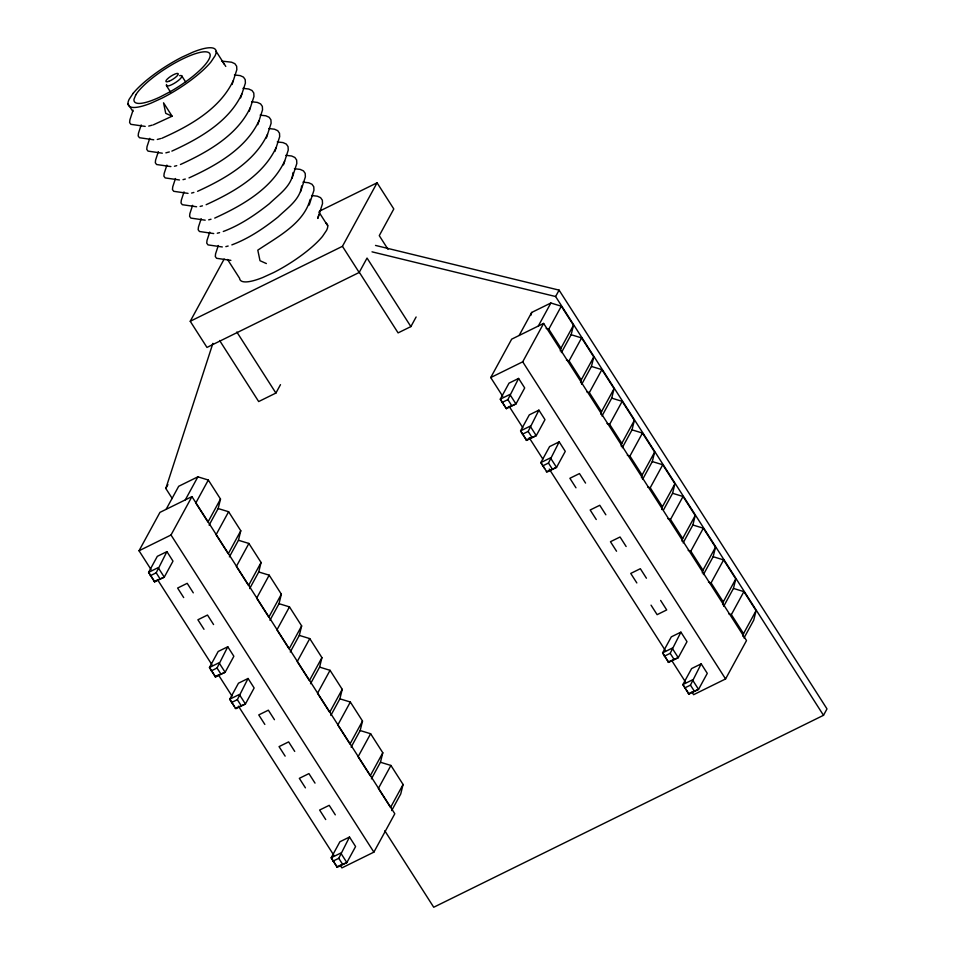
<?xml version="1.0" encoding="UTF-8"?>
<svg xmlns="http://www.w3.org/2000/svg" width="955" height="955" viewBox="0 0 955 955"><rect width="100%" height="100%" fill="white"/><g stroke="black" fill="none" stroke-linecap="round" stroke-linejoin="round"><path stroke-width="1.43" d="M209.109 525.155L218.158 508.549L220.498 499.059L208.321 480.031L197.876 476.832L178.692 486.286L166.158 509.266M229.391 556.861L238.452 540.267L240.779 530.765L228.615 511.737L218.158 508.549M249.685 588.578L258.733 571.973L261.073 562.483L248.897 543.455L238.452 540.267M269.967 620.284L279.027 603.691L281.355 594.201L269.191 575.173L258.733 571.973M290.26 652.002L299.309 635.397L301.649 625.907L289.472 606.879L279.027 603.691M310.542 683.72L319.603 667.115L321.931 657.625L309.766 638.597L299.309 635.397M330.836 715.426L339.885 698.833L342.224 689.331L330.048 670.315L319.603 667.115M351.118 747.144L360.166 730.539L362.506 721.049L350.342 702.021L339.885 698.833M371.411 778.862L380.46 762.257L382.8 752.767L370.624 733.738L360.166 730.539M380.46 762.257L390.917 765.444L403.082 784.473L400.742 793.963L391.693 810.568M531.016 315.162L531.684 312.452L550.868 303.01L561.313 306.197L573.489 325.225L571.15 334.716L561.409 352.598M560.287 350.927L560.955 348.217L573.489 325.225M580.58 382.645L581.249 379.923L593.771 356.943L581.607 337.915L571.15 334.716M581.691 384.316L591.443 366.433L593.771 356.943M600.862 414.351L601.531 411.641L614.065 388.661L601.889 369.633L591.443 366.433M601.984 416.022L611.725 398.151L614.065 388.661M621.156 446.069L621.812 443.359L634.347 420.367L622.183 401.339L611.725 398.151M622.266 447.74L632.019 429.857L634.347 420.367M641.438 477.787L642.106 475.065L654.641 452.085L642.464 433.057L632.019 429.857M642.548 479.458L652.301 461.575L654.641 452.085M661.72 509.493L662.388 506.783L674.922 483.791L662.758 464.763L652.301 461.575M663.534 509.886L672.583 493.293L674.922 483.791M682.013 541.21L682.682 538.501L695.216 515.509L683.04 496.481L672.583 493.293M683.123 542.882L692.876 524.999L695.216 515.509M702.295 572.916L702.964 570.207L715.498 547.227L703.334 528.199L692.876 524.999M703.417 574.588L713.158 556.717L715.498 547.227M722.589 604.634L723.257 601.925L735.792 578.933L723.615 559.905L713.158 556.717M723.699 606.306L733.452 588.423L735.792 578.933M742.871 636.352L743.539 633.631L756.074 610.651L743.897 591.623L733.452 588.423M756.074 610.651L753.734 620.141L743.993 638.024M161.908 138.248C189.508 126.06 219.889 108.954 233.199 80.757M171.864 151.117C198.879 138.773 228.758 121.977 241.77 94.151M180.435 164.511C207.45 152.179 237.329 135.371 250.341 107.545M189.006 177.905C216.021 165.573 245.889 148.765 258.912 120.939M197.578 191.31C224.58 178.967 254.46 162.171 267.472 134.333M206.149 204.704C233.151 192.361 263.031 175.565 276.043 147.739M214.72 218.098C241.722 205.755 271.602 188.959 284.614 161.132M223.279 231.492C240.206 225.129 255.379 214.851 269.441 203.642C278.502 194.856 291.776 186.07 293.054 172.533M231.85 244.886C248.766 238.523 263.95 228.245 278 217.036C287.073 208.25 300.348 199.464 301.625 185.927M266.373 263.556L259.999 260.703L257.802 250.162C277.344 236.947 303.821 223.566 310.184 199.332M318.886 214.708L317.776 218.432L322.527 203.63L322.336 200.168L320.582 197.661L317.311 196.181L311.557 195.512M232.077 84.47L236.84 69.667L236.637 66.205L234.882 63.699L231.611 62.218L221.548 61.06M240.648 97.864L245.399 83.061L245.208 79.599L243.453 77.092L240.183 75.612L234.429 74.956M249.219 111.258L253.97 96.455L253.779 92.993L252.025 90.498L248.754 89.018L243 88.349M257.79 124.663L262.541 109.861L262.35 106.399L260.596 103.892L257.325 102.412L251.571 101.743M266.361 138.057L271.113 123.255L270.922 119.793L269.167 117.286L265.896 115.806L260.142 115.137M274.933 151.451L279.684 136.649L279.493 133.187L277.738 130.68L274.467 129.2L268.701 128.531M283.492 164.845L288.255 150.042L288.052 146.581L286.297 144.074L283.026 142.593L277.272 141.925M292.063 178.239L296.826 163.436L296.623 159.974L294.868 157.468L291.597 155.987L285.843 155.331M300.634 191.633L305.385 176.83L305.194 173.368L303.439 170.873L300.168 169.393L294.415 168.725M309.205 205.027L313.956 190.224L313.765 186.762L312.01 184.267L308.74 182.787L302.986 182.119M172.246 498.51L165.824 488.471L212.893 343.346M133.067 110.147L129.892 119.853L129.605 122.574L130.883 124.329L145.196 126.394M141.185 124.938L138.463 133.246L138.177 135.968L139.454 137.723L153.755 139.8M149.756 138.332L147.022 146.64L146.748 149.362L148.025 151.117L162.326 153.194M158.327 151.726L155.593 160.046L155.319 162.756L156.596 164.523L170.897 166.588M166.898 165.12L164.165 173.44L163.89 176.15L165.167 177.917L179.468 179.982M175.457 178.513L172.736 186.834L172.449 189.556L173.738 191.31L188.04 193.376M184.029 191.907L181.307 200.228L181.02 202.949L182.298 204.704L196.611 206.769M192.6 205.313L189.878 213.622L189.591 216.343L190.869 218.098L205.182 220.175M201.171 218.707L198.449 227.015L198.163 229.737L199.44 231.492L213.741 233.569M209.742 232.101L207.008 240.421L206.734 243.131L208.011 244.898L222.312 246.963M218.313 245.495L215.579 253.815L215.305 256.525L216.582 258.292L230.883 260.357M211.282 670.864L217.036 668.023L227.779 646.762L233.868 656.276L225.129 672.284L215.544 677.011L209.455 667.497L218.182 651.477L227.779 646.762M333.009 861.135L338.762 858.306L349.506 837.034L355.594 846.548L346.856 862.568L337.258 867.295L331.182 857.781L339.908 841.761L349.506 837.034M522.397 434.239L528.151 431.409L538.907 410.137L544.983 419.651L536.256 435.671L526.659 440.398L520.571 430.884L529.309 414.864L538.907 410.137M684.699 687.946L690.453 685.117L701.197 663.844L707.285 673.359L698.547 689.379L688.961 694.106L682.873 684.592L691.611 668.572L701.197 663.844M150.341 575.698L156.19 572.809L166.922 551.62L172.998 561.134L164.272 577.154L154.674 581.87L148.586 572.355L157.324 556.335L166.922 551.62M231.492 702.546L237.341 699.669L248.061 678.468L254.149 687.982L245.423 704.002L235.825 708.729L229.737 699.215L238.475 683.195L248.061 678.468M502.032 402.509L507.881 399.62L518.613 378.431L524.701 387.945L515.963 403.965L506.377 408.68L500.289 399.166L509.027 383.146L518.613 378.431M542.607 465.933L548.457 463.056L559.188 441.855L565.276 451.369L556.538 467.389L546.952 472.104L540.864 462.59L549.591 446.582L559.188 441.855M664.334 656.216L670.183 653.327L680.915 632.138L687.003 641.653L678.265 657.673L668.667 662.388L662.591 652.874L671.317 636.854L680.915 632.138M359.032 271.841L398.092 332.889L410.877 326.598L367.042 258.065L359.175 272.485L206.972 347.429L190.236 321.274L224.162 259.056M165.824 488.471L167.925 484.627M151.057 569.55L139.036 550.749L159.963 512.369L191.943 496.612L394.809 813.755L373.882 852.135L341.902 867.892L340.302 865.385M185.342 499.823L197.876 476.832M139.036 550.749L171.005 535.003L191.943 496.612M208.321 480.031L195.787 503.01L207.963 522.039L220.498 499.059M190.236 321.274L342.439 246.318L377.07 182.811L393.806 208.966L379.266 235.634L388.028 249.351M219.614 340.493L258.674 401.554L275.9 393.066L280.484 384.662M228.615 511.737L216.081 534.728L228.257 553.757L240.779 530.765M248.897 543.455L236.363 566.446L248.539 585.475L261.073 562.483M269.191 575.173L256.656 598.152L268.832 617.181L281.355 594.201M410.877 326.598L416.117 316.988M289.472 606.879L276.938 629.87L289.114 648.899L301.649 625.907M309.766 638.597L297.232 661.576L309.396 680.605L321.931 657.625M330.048 670.315L317.514 693.294L329.69 712.323L342.224 689.331M502.76 396.361L490.727 377.559L511.665 339.168L543.634 323.423L746.512 640.566L725.573 678.945L693.605 694.691L692.005 692.184M519.15 335.444L531.684 312.452M538.334 325.989L550.868 303.01M384.793 830.766L433.725 907.25L823.497 715.307L555.607 296.528L559.093 290.129L375.518 245.423M490.727 377.559L522.707 361.814L543.634 323.423M560.955 348.217L548.779 329.189L561.313 306.197M350.342 702.021L337.807 725.012L349.972 744.041L362.506 721.049M581.249 379.923L569.073 360.894L581.607 337.915M370.624 733.738L358.089 756.718L370.265 775.747L382.8 752.767M601.531 411.641L589.354 392.612L601.889 369.633M390.917 765.444L378.383 788.436L390.547 807.464L403.082 784.473M621.812 443.359L609.648 424.33L622.183 401.339M642.106 475.065L629.93 456.036L642.464 433.057M662.388 506.783L650.224 487.754L662.758 464.763M682.682 538.501L670.505 519.472L683.04 496.481M702.964 570.207L690.799 551.178L703.334 528.199M723.257 601.925L711.081 582.896L723.615 559.905M743.539 633.631L731.375 614.602L743.897 591.623M823.497 715.307L826.994 708.897L559.093 290.129M172.115 116.2L165.728 113.347L163.544 102.806L172.115 116.2L153.337 124.854M319.662 211.079L377.07 182.811M154.053 581.5L164.272 577.154L158.184 567.64L148.586 572.355L154.674 581.87M505.744 408.31L515.963 403.965L509.875 394.451L500.289 399.166L506.377 408.68M526.05 439.957L536.256 435.671L530.168 426.157L520.571 430.884L526.659 440.398M546.32 471.734L556.538 467.389L550.45 457.875L540.864 462.59L544.66 468.547M214.935 676.57L225.129 672.284L219.041 662.77L209.455 667.497L215.544 677.011M235.205 708.359L245.423 704.002L239.335 694.488L229.737 699.215L234.309 706.354M668.046 662.018L678.265 657.673L672.177 648.159L662.591 652.874L668.667 662.388M336.649 866.854L346.856 862.568L340.768 853.054L331.182 857.781L337.258 867.295M688.352 693.664L698.547 689.379L692.471 679.865L682.873 684.592L688.961 694.106M148.717 126.072L152.179 125.153M157.288 139.466L160.75 138.547M165.86 152.86L169.322 151.941M174.431 166.254L176.735 165.645M183.002 179.659L185.306 179.039M191.573 193.053L193.877 192.444M200.132 206.447L202.448 205.838M208.703 219.841L211.019 219.232M217.274 233.235L219.59 232.626M225.846 246.629L228.15 246.02M372.02 251.834L555.607 296.528M546.176 328.389L548.779 329.189M566.458 360.107L569.073 360.894M586.74 391.813L589.354 392.612M607.034 423.531L609.648 424.33M627.316 455.237L629.93 456.036M647.609 486.955L650.224 487.754M667.891 518.672L670.505 519.472M688.185 550.378L690.799 551.178M708.467 582.096L711.081 582.896M728.761 613.814L731.375 614.602M222.909 62.194L224.425 64.379M522.707 361.814L725.573 678.945M585.558 483.087L579.47 473.573L569.884 478.288L575.972 487.802M605.852 514.793L599.764 505.279L590.166 510.006L596.254 519.52M626.134 546.511L620.046 536.996L610.46 541.712L616.548 551.226M646.428 578.217L640.339 568.702L630.742 573.43L636.83 582.944M660.621 600.42L666.709 609.935L657.124 614.662L651.035 605.148M507.881 399.62L511.594 405.433M528.151 431.409L531.804 437.115M548.457 463.056L552.169 468.857M670.183 653.327L673.896 659.141M690.453 685.117L694.106 690.823M509.17 406.388L522.803 427.697M529.213 437.724L542.846 459.045M549.268 469.072L665.539 650.821M671.95 660.848L685.583 682.157M342.439 246.318L359.175 272.485M216.14 51.355L225.774 66.42M318.886 211.974L327.72 225.786M181.629 75.696L185.604 81.903M166.564 85.866L170.539 92.074M128.006 103.868L132.829 111.401M227.541 259.474L239.586 278.287A51.689 12.821 -32.6 0 0 262.768 277.511L273.524 272.605A51.689 12.821 -32.6 0 0 322.48 236.422L326.562 230.37A51.689 12.821 -32.6 0 0 325.87 222.993M236.84 332.018L275.9 393.066M171.005 535.003L373.882 852.135M193.292 592.84L187.204 583.326L177.618 588.053L183.694 597.567M213.574 624.558L207.498 615.044L197.9 619.771L203.988 629.285M274.443 719.7L268.355 710.186L258.757 714.913L264.845 724.427M294.725 751.406L288.637 741.892L279.051 746.619L285.139 756.133M315.019 783.124L308.931 773.61L299.333 778.337L305.421 787.851M335.3 814.842L329.212 805.328L319.627 810.043L325.715 819.557M156.19 572.809L159.903 578.623M217.036 668.023L220.689 673.729M237.341 699.669L241.054 705.47M338.762 858.306L342.415 864.012M157.48 579.578L211.998 664.823M218.42 674.851L232.053 696.159M238.464 706.187L333.892 855.346M179.636 75.672A9.132 2.268 -32.6 0 1 176.078 82.19A9.132 2.268 -32.6 0 1 166.588 84.482M135.765 94.903L133.998 99.284A44.694 11.09 -32.6 0 0 160.44 96.801L170.241 91.668A44.694 11.09 -32.6 0 0 209.837 57.252A44.694 11.09 -32.6 0 0 180.495 60.01A44.694 11.09 -32.6 0 0 135.765 94.903M133.246 93.22L129.164 99.284A51.689 12.821 -32.6 0 0 151.188 103.08L161.944 98.174A51.689 12.821 -32.6 0 0 210.9 62.003L214.982 55.939A51.689 12.821 -32.6 0 0 192.958 52.143L182.202 57.049A51.689 12.821 -32.6 0 0 133.246 93.22M168.928 81.294A7.306 1.815 -32.6 0 0 178.299 73.977A7.306 1.815 -32.6 0 0 168.987 77.582A7.306 1.815 -32.6 0 0 168.928 81.294"/></g></svg>
